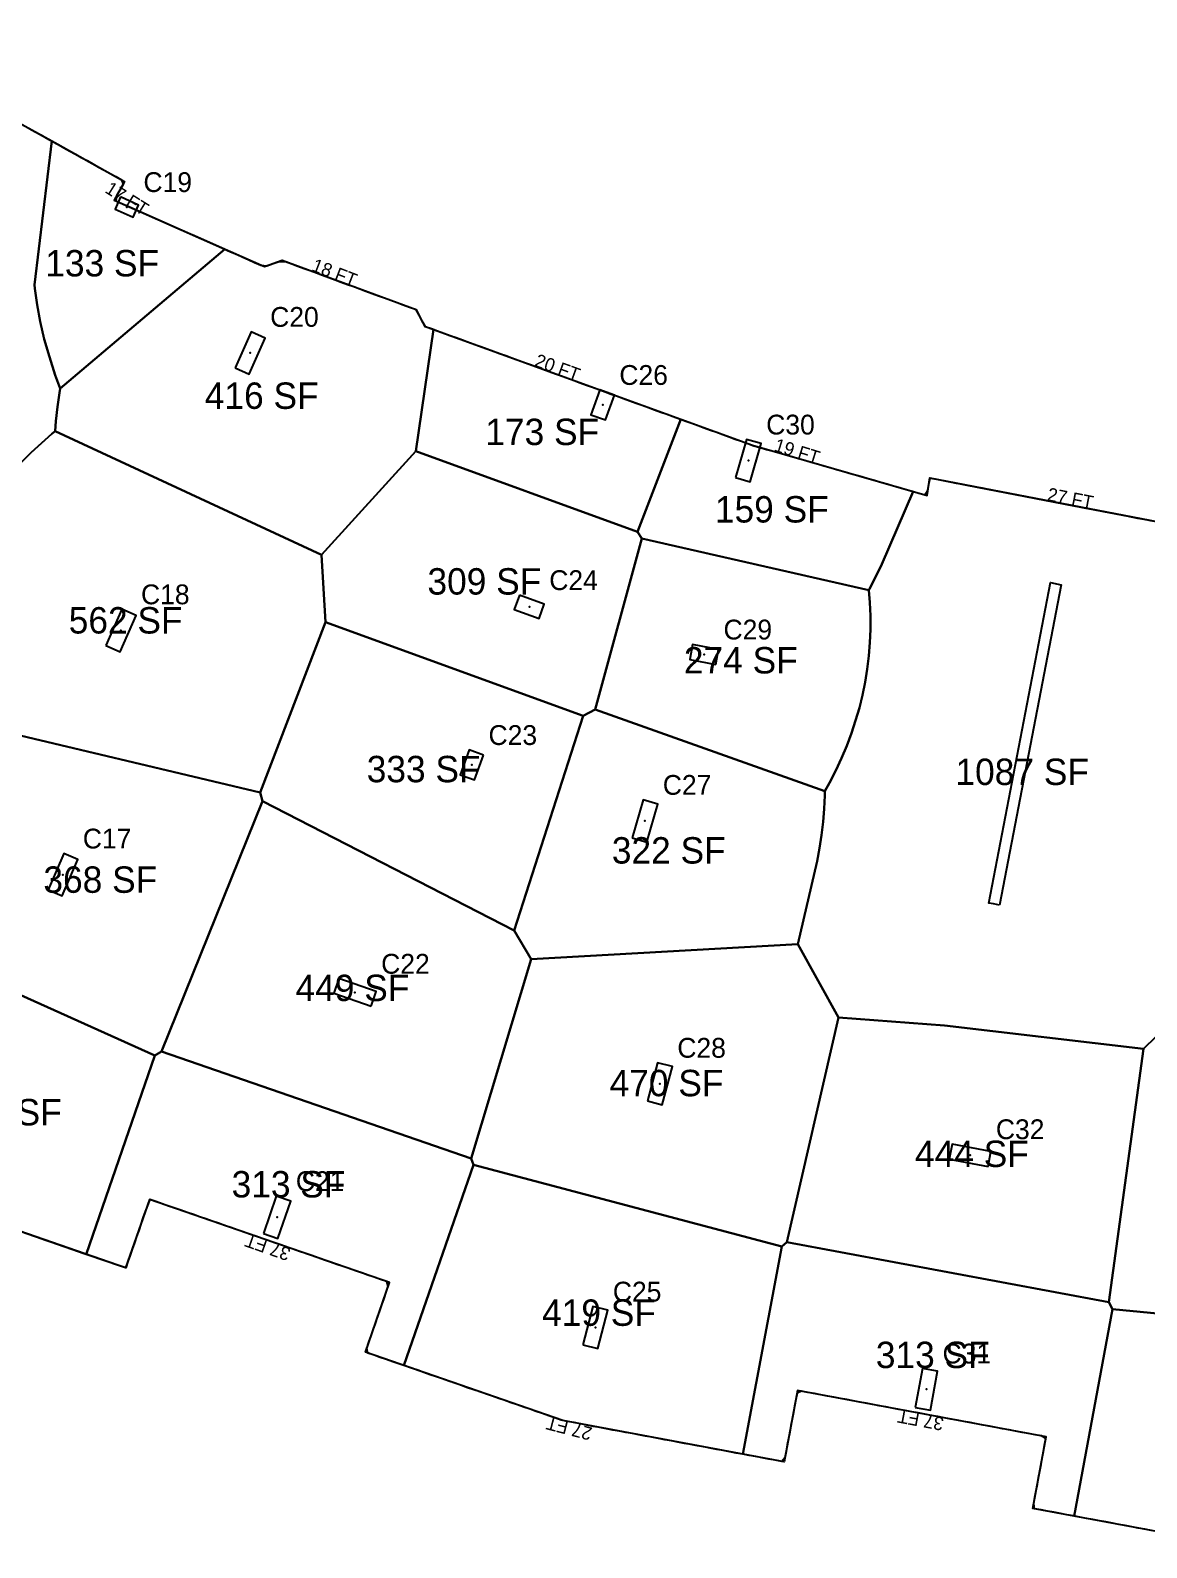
# Model space of a CAD drawing. Header units: metres. Extents: x 3272 to 9634, y 5311 to 56288.
# Drawn here: x 4740 to 5755, y 13563 to 14942 of the extents above; entities that cross this region are included whole.
import ezdxf
from ezdxf.enums import TextEntityAlignment as Align

# ---------------------------------------------------------------- set-up
doc = ezdxf.new("R2010")
doc.units = ezdxf.units.M
for name, color, linetype in [('BOUNDARY', 5, 'Continuous'), ('COL-LABEL', 2, 'Continuous'), ('COLS', 2, 'Continuous'), ('FLOOR_1_AREA_LABELS', 3, 'Continuous'), ('FLOOR_1_BOUNDARY', 5, 'Continuous'), ('FLOOR_1_COLUMNS', 7, 'Continuous'), ('FLOOR_1_FASCADE_COLUMNS', 30, 'Continuous'), ('FLOOR_1_FASCADE_WALLS', 4, 'Continuous'), ('FLOOR_1_LARGE_TRIBUTARY', 6, 'Continuous'), ('FLOOR_1_TRIBUTARY_COL_0', 2, 'Continuous'), ('FLOOR_1_TRIBUTARY_COL_1', 2, 'Continuous'), ('FLOOR_1_TRIBUTARY_COL_14', 2, 'Continuous'), ('FLOOR_1_TRIBUTARY_COL_15', 2, 'Continuous'), ('FLOOR_1_TRIBUTARY_COL_17', 2, 'Continuous'), ('FLOOR_1_TRIBUTARY_COL_18', 2, 'Continuous'), ('FLOOR_1_TRIBUTARY_COL_2', 2, 'Continuous'), ('FLOOR_1_TRIBUTARY_COL_24', 2, 'Continuous'), ('FLOOR_1_TRIBUTARY_COL_25', 2, 'Continuous'), ('FLOOR_1_TRIBUTARY_COL_3', 2, 'Continuous'), ('FLOOR_1_TRIBUTARY_COL_5', 2, 'Continuous'), ('FLOOR_1_TRIBUTARY_COL_52', 2, 'Continuous'), ('FLOOR_1_TRIBUTARY_COL_53', 2, 'Continuous'), ('FLOOR_1_TRIBUTARY_COL_54', 2, 'Continuous'), ('FLOOR_1_TRIBUTARY_COL_57', 2, 'Continuous'), ('FLOOR_1_TRIBUTARY_COL_59', 2, 'Continuous'), ('FLOOR_1_TRIBUTARY_COL_6', 2, 'Continuous'), ('FLOOR_1_TRIBUTARY_COL_7', 2, 'Continuous'), ('FLOOR_1_TRIBUTARY_COL_8', 2, 'Continuous'), ('FLOOR_1_WALL_TRIBUTARY_21', 1, 'Continuous'), ('FLOOR_1_WALL_TRIBUTARY_22', 1, 'Continuous'), ('WALL', 4, 'Continuous')]:
    doc.layers.add(name, color=color, linetype=linetype)

msp = doc.modelspace()

# ---------------------------------------------------------------- linework, layer by layer
at = {"layer": 'BOUNDARY'}
for points in [[(4578.2, 14942.1), (4825.6, 14804.7), (4816.2, 14787.8), (4952.6, 14727.3), (4968.8, 14733.1), (5090.5, 14688.3), (5098.1, 14673.2), (5396.3, 14564.9), (5555, 14519.4), (5557.6, 14535.2), (5814.1, 14485.8)], [(5842.4, 13562.9), (5651.2, 13598.6), (5663.3, 13663.6), (5437.2, 13705.7), (5425.1, 13640.8), (5223.9, 13678.4), (5044.5, 13740.5), (5066.4, 13803.8), (4848.1, 13879.4), (4826.5, 13817.1), (4633, 13884.1)]]:
    msp.add_lwpolyline(points, dxfattribs=at)
at = {"layer": 'COLS'}
for points in [[(4821.8, 14790.6), (4816.9, 14779.6), (4833.4, 14772.3), (4838.2, 14783.3)], [(4926, 14635.2), (4938.7, 14629.5), (4953.4, 14662.4), (4940.6, 14668.1)], [(5270.8, 14610.5), (5257.7, 14615.3), (5249.5, 14592.7), (5262.6, 14587.9)], [(5380.9, 14535.6), (5394.3, 14531.8), (5404.3, 14566.4), (5390.8, 14570.2)], [(5184.6, 14428.8), (5179.8, 14415.7), (5202.4, 14407.5), (5207.1, 14420.6)], [(4808.6, 14383), (4821.4, 14377.3), (4836, 14410.2), (4823.2, 14415.9)], [(5362.9, 14365.6), (5365.5, 14379.4), (5341.9, 14383.9), (5339.3, 14370.1)], [(5151.9, 14283.2), (5138.7, 14288), (5130.5, 14265.5), (5143.7, 14260.7)], [(5286.9, 14208.1), (5300.4, 14204.2), (5310.3, 14238.8), (5296.9, 14242.7)], [(4756, 14160.8), (4768.8, 14155.3), (4783.1, 14188.3), (4770.3, 14193.9)], [(5049.7, 14055.1), (5054.3, 14068.3), (5020.3, 14080.1), (5015.7, 14066.9)], [(5300.8, 13968.9), (5314.3, 13965.3), (5323.5, 14000.1), (5310, 14003.7)], [(5610.5, 13909.3), (5613.1, 13923.1), (5577.7, 13929.7), (5575.1, 13915.9)], [(4951.7, 13848.5), (4964.9, 13843.9), (4976.7, 13877.9), (4963.5, 13882.5)], [(5242.1, 13747.3), (5255.6, 13743.8), (5264.9, 13778.6), (5251.3, 13782.1)], [(5544.2, 13690.4), (5558, 13687.8), (5564.6, 13723.2), (5550.8, 13725.8)]]:
    msp.add_lwpolyline(points, close=True, dxfattribs=at)
at = {"layer": 'FLOOR_1_BOUNDARY'}
for points in [[(4578.2, 14942.1), (4825.6, 14804.7), (4816.2, 14787.8), (4952.6, 14727.3), (4968.8, 14733.1), (5090.5, 14688.3), (5098.1, 14673.2), (5396.3, 14564.9), (5555, 14519.4), (5557.6, 14535.2), (5814.1, 14485.8)], [(5842.4, 13562.9), (5651.2, 13598.6), (5663.3, 13663.6), (5437.2, 13705.7), (5425.1, 13640.8), (5223.9, 13678.4), (5044.5, 13740.5), (5066.4, 13803.8), (4848.1, 13879.4), (4826.5, 13817.1), (4633, 13884.1)]]:
    msp.add_lwpolyline(points, dxfattribs=at)
at = {"layer": 'FLOOR_1_COLUMNS'}
for p in [(4827.6, 14781.5), (4939.7, 14648.8), (5260.2, 14601.6), (5392.6, 14551), (5193.5, 14418.1), (4822.3, 14396.6), (5352.4, 14374.7), (5141.2, 14274.3), (5298.6, 14223.5), (4769.5, 14174.6), (5035, 14067.6), (5312.2, 13984.5), (5594.1, 13919.5), (4964.2, 13863.2), (5253.5, 13762.9), (5554.4, 13706.8)]:
    msp.add_point(p, dxfattribs=at)
at = {"layer": 'FLOOR_1_FASCADE_COLUMNS'}
for points in [[(4759.9, 14841.1), (4765.2, 14838.2), (4770.4, 14835.3), (4775.7, 14832.4), (4780.9, 14829.5), (4786.1, 14826.6), (4791.4, 14823.7), (4796.6, 14820.7), (4801.9, 14817.8), (4807.1, 14814.9), (4812.4, 14812), (4817.6, 14809.1), (4822.9, 14806.2), (4824.2, 14802.1), (4821.3, 14796.9), (4818.3, 14791.7), (4817.7, 14787.2), (4823.2, 14784.7), (4828.7, 14782.3), (4834.2, 14779.9), (4839.6, 14777.4), (4845.1, 14775), (4850.6, 14772.6), (4856.1, 14770.1), (4861.6, 14767.7), (4867.1, 14765.3), (4872.5, 14762.8), (4878, 14760.4), (4883.5, 14758), (4889, 14755.5), (4894.5, 14753.1), (4900, 14750.6), (4905.4, 14748.2), (4910.9, 14745.8), (4916.4, 14743.3)], [(4916.4, 14743.3), (4921.9, 14740.9), (4927.4, 14738.5), (4932.9, 14736), (4938.4, 14733.6), (4943.8, 14731.2), (4949.3, 14728.7), (4954.9, 14728.1), (4960.5, 14730.1), (4966.2, 14732.1), (4971.8, 14731.9), (4977.5, 14729.9), (4983.1, 14727.8), (4988.7, 14725.7), (4994.3, 14723.7), (5000, 14721.6), (5005.6, 14719.5), (5011.2, 14717.5), (5016.9, 14715.4), (5022.5, 14713.3), (5028.1, 14711.2), (5033.8, 14709.2), (5039.4, 14707.1), (5045, 14705), (5050.7, 14703), (5056.3, 14700.9), (5061.9, 14698.8), (5067.6, 14696.7), (5073.2, 14694.7), (5078.8, 14692.6), (5084.5, 14690.5), (5090.1, 14688.5), (5093, 14683.3), (5095.7, 14678), (5098.8, 14673), (5104.4, 14671)], [(5104.4, 14671), (5110.1, 14668.9), (5115.7, 14666.9), (5121.3, 14664.8), (5127, 14662.8), (5132.6, 14660.7), (5138.3, 14658.7), (5143.9, 14656.6), (5149.5, 14654.6), (5155.2, 14652.5), (5160.8, 14650.5), (5166.4, 14648.4), (5172.1, 14646.4), (5177.7, 14644.3), (5183.4, 14642.3), (5189, 14640.2), (5194.6, 14638.2), (5200.3, 14636.1), (5205.9, 14634.1), (5211.6, 14632), (5217.2, 14630), (5222.8, 14627.9), (5228.5, 14625.9), (5234.1, 14623.8), (5239.8, 14621.8), (5245.4, 14619.7), (5251, 14617.7), (5256.7, 14615.6), (5262.3, 14613.6), (5268, 14611.5), (5273.6, 14609.5), (5279.2, 14607.4), (5284.9, 14605.4), (5290.5, 14603.3), (5296.1, 14601.3), (5301.8, 14599.2), (5307.4, 14597.2), (5313.1, 14595.1), (5318.7, 14593.1), (5324.3, 14591), (5330, 14589)], [(5330, 14589), (5335.6, 14586.9), (5341.3, 14584.9), (5346.9, 14582.8), (5352.5, 14580.8), (5358.2, 14578.7), (5363.8, 14576.7), (5369.5, 14574.6), (5375.1, 14572.6), (5380.7, 14570.5), (5386.4, 14568.5), (5392, 14566.4), (5397.7, 14564.5), (5403.4, 14562.8), (5409.2, 14561.2), (5415, 14559.5), (5420.8, 14557.9), (5426.5, 14556.2), (5432.3, 14554.6), (5438.1, 14552.9), (5443.8, 14551.3), (5449.6, 14549.6), (5455.4, 14548), (5461.1, 14546.3), (5466.9, 14544.6), (5472.7, 14543), (5478.4, 14541.3), (5484.2, 14539.7), (5490, 14538), (5495.7, 14536.4), (5501.5, 14534.7), (5507.3, 14533.1), (5513, 14531.4), (5518.8, 14529.8), (5524.6, 14528.1), (5530.3, 14526.4), (5536.1, 14524.8), (5541.9, 14523.1)], [(5080.7, 13728), (5075, 13729.9), (5069.3, 13731.9), (5063.7, 13733.9), (5058, 13735.8), (5052.3, 13737.8), (5046.7, 13739.8), (5045.7, 13744), (5047.7, 13749.7), (5049.6, 13755.4), (5051.6, 13761), (5053.5, 13766.7), (5055.5, 13772.4), (5057.5, 13778), (5059.4, 13783.7), (5061.4, 13789.4), (5063.4, 13795), (5065.3, 13800.7), (5063.9, 13804.7), (5058.2, 13806.7), (5052.5, 13808.6), (5046.8, 13810.6), (5041.2, 13812.6), (5035.5, 13814.5), (5029.8, 13816.5), (5024.2, 13818.5), (5018.5, 13820.4), (5012.8, 13822.4), (5007.2, 13824.3), (5001.5, 13826.3), (4995.8, 13828.3), (4990.2, 13830.2), (4984.5, 13832.2), (4978.8, 13834.2), (4973.1, 13836.1), (4967.5, 13838.1), (4961.8, 13840.1), (4956.1, 13842), (4950.5, 13844), (4944.8, 13845.9), (4939.1, 13847.9), (4933.5, 13849.9), (4927.8, 13851.8), (4922.1, 13853.8), (4916.4, 13855.8), (4910.8, 13857.7), (4905.1, 13859.7), (4899.4, 13861.7), (4893.8, 13863.6), (4888.1, 13865.6), (4882.4, 13867.6), (4876.8, 13869.5), (4871.1, 13871.5), (4865.4, 13873.4), (4859.8, 13875.4), (4854.1, 13877.4), (4848.4, 13879.3), (4846.3, 13874), (4844.3, 13868.4), (4842.3, 13862.7), (4840.4, 13857), (4838.4, 13851.3), (4836.5, 13845.7), (4834.5, 13840), (4832.5, 13834.3), (4830.6, 13828.7), (4828.6, 13823), (4826.6, 13817.3), (4821.1, 13818.9), (4815.5, 13820.9), (4809.8, 13822.9), (4804.1, 13824.8), (4798.5, 13826.8), (4792.8, 13828.8)], [(4792.8, 13828.8), (4787.1, 13830.7), (4781.5, 13832.7), (4775.8, 13834.6), (4770.1, 13836.6), (4764.4, 13838.6), (4758.8, 13840.5), (4753.1, 13842.5), (4747.4, 13844.5), (4741.8, 13846.4), (4736.1, 13848.4)], [(5387.5, 13647.8), (5381.6, 13648.9), (5375.7, 13650), (5369.8, 13651.1), (5363.9, 13652.2), (5358, 13653.3), (5352.1, 13654.4), (5346.2, 13655.5), (5340.3, 13656.6), (5334.4, 13657.7), (5328.5, 13658.8), (5322.6, 13659.9), (5316.7, 13661), (5310.8, 13662.1), (5304.9, 13663.2), (5299, 13664.3), (5293.1, 13665.4), (5287.2, 13666.5), (5281.3, 13667.6), (5275.4, 13668.7), (5269.5, 13669.8), (5263.6, 13670.9), (5257.7, 13672), (5251.8, 13673.1), (5245.9, 13674.2), (5240, 13675.4), (5234.1, 13676.5), (5228.2, 13677.6), (5222.4, 13678.9), (5216.7, 13680.8), (5211.1, 13682.8), (5205.4, 13684.8), (5199.7, 13686.7), (5194.1, 13688.7), (5188.4, 13690.7), (5182.7, 13692.6), (5177.1, 13694.6), (5171.4, 13696.6), (5165.7, 13698.5), (5160, 13700.5), (5154.4, 13702.5), (5148.7, 13704.4), (5143, 13706.4), (5137.4, 13708.3), (5131.7, 13710.3), (5126, 13712.3), (5120.4, 13714.2), (5114.7, 13716.2), (5109, 13718.2), (5103.3, 13720.1), (5097.7, 13722.1), (5092, 13724.1), (5086.3, 13726), (5080.7, 13728)], [(5688.1, 13591.7), (5682.2, 13592.8), (5676.3, 13593.9), (5670.4, 13595), (5664.5, 13596.1), (5658.6, 13597.2), (5652.7, 13598.3), (5652, 13603), (5653.1, 13608.9), (5654.2, 13614.8), (5655.3, 13620.7), (5656.4, 13626.6), (5657.5, 13632.5), (5658.6, 13638.4), (5659.7, 13644.3), (5660.8, 13650.2), (5661.9, 13656.1), (5663, 13662), (5659.1, 13664.4), (5653.2, 13665.5), (5647.3, 13666.6), (5641.4, 13667.7), (5635.5, 13668.8), (5629.6, 13669.9), (5623.7, 13671), (5617.8, 13672.1), (5611.9, 13673.2), (5606, 13674.3), (5600.1, 13675.4), (5594.2, 13676.5), (5588.3, 13677.6), (5582.4, 13678.7), (5576.5, 13679.8), (5570.6, 13680.9), (5564.7, 13682), (5558.8, 13683.1), (5552.9, 13684.2), (5547, 13685.3), (5541.1, 13686.4), (5535.2, 13687.5), (5529.3, 13688.6), (5523.4, 13689.7), (5517.5, 13690.8), (5511.6, 13691.9), (5505.7, 13693), (5499.8, 13694.1), (5493.9, 13695.2), (5488, 13696.3), (5482.1, 13697.4), (5476.2, 13698.5), (5470.3, 13699.6), (5464.4, 13700.7), (5458.5, 13701.8), (5452.6, 13702.9), (5446.7, 13704), (5440.8, 13705.1), (5436.8, 13703.4), (5435.7, 13697.5), (5434.6, 13691.6), (5433.5, 13685.7), (5432.4, 13679.8), (5431.3, 13673.9), (5430.2, 13668), (5429.1, 13662.2), (5428, 13656.3), (5426.9, 13650.4), (5425.8, 13644.5), (5422.9, 13641.2), (5417, 13642.3), (5411.1, 13643.4), (5405.2, 13644.5), (5399.3, 13645.6), (5393.4, 13646.7), (5387.5, 13647.8)], [(5758.8, 13578.5), (5752.9, 13579.6), (5747, 13580.7), (5741.1, 13581.8), (5735.2, 13582.9), (5729.3, 13584), (5723.5, 13585.1), (5717.6, 13586.2), (5711.7, 13587.3), (5705.8, 13588.4), (5699.9, 13589.5), (5694, 13590.6), (5688.1, 13591.7)]]:
    msp.add_lwpolyline(points, dxfattribs=at)
at = {"layer": 'FLOOR_1_FASCADE_WALLS'}
for points in [[(4738.9, 14852.8), (4744.2, 14849.9), (4749.4, 14847), (4754.7, 14844.1), (4759.9, 14841.1)], [(5541.9, 14523.1), (5547.6, 14521.5), (5553.4, 14519.8), (5555.7, 14523.7), (5556.6, 14529.6), (5557.9, 14535.1), (5563.8, 14534), (5569.7, 14532.9), (5575.6, 14531.7), (5581.5, 14530.6), (5587.4, 14529.5), (5593.3, 14528.3), (5599.1, 14527.2), (5605, 14526.1), (5610.9, 14524.9), (5616.8, 14523.8), (5622.7, 14522.7), (5628.6, 14521.5), (5634.5, 14520.4), (5640.4, 14519.3), (5646.3, 14518.1), (5652.2, 14517), (5658.1, 14515.9), (5664, 14514.7), (5669.8, 14513.6), (5675.7, 14512.5), (5681.6, 14511.3), (5687.5, 14510.2), (5693.4, 14509.1), (5699.3, 14507.9), (5705.2, 14506.8), (5711.1, 14505.7), (5717, 14504.5), (5722.9, 14503.4), (5728.8, 14502.2), (5734.7, 14501.1), (5740.6, 14500), (5746.4, 14498.8), (5752.3, 14497.7), (5758.2, 14496.6)]]:
    msp.add_lwpolyline(points, dxfattribs=at)
at = {"layer": 'FLOOR_1_LARGE_TRIBUTARY'}
for points in [[(4713.7, 14866.8), (4759.3, 14841.5), (4743.7, 14710.7), (4744, 14707.4), (4746, 14692.6), (4748.9, 14677.3), (4752.6, 14661.5), (4757.2, 14645.2), (4762.6, 14628.5), (4766.9, 14616.5), (4766.3, 14612.7), (4764.6, 14599.9), (4763.2, 14586.9), (4762.6, 14577.7), (4759.5, 14575.2), (4749.9, 14566.9), (4740.7, 14558.3), (4731.8, 14549.5)], [(5785.5, 14048.9), (5751.7, 14016.2), (5570.8, 14037.5), (5474.5, 14044.7), (5437.5, 14111.5), (5455, 14187), (5455, 14187), (5457.3, 14198.7), (5459.1, 14210.6), (5460.5, 14222.6), (5461.5, 14234.6), (5462, 14246.7), (5462, 14250.6), (5466.3, 14258.1), (5472, 14269.2), (5477.2, 14280.4), (5482, 14291.7), (5486.3, 14303.1), (5490.1, 14314.6), (5493.5, 14326.2), (5496.3, 14337.9), (5498.7, 14349.6), (5500.6, 14361.5), (5502.1, 14373.4), (5503, 14385.5), (5503.5, 14397.6), (5503.5, 14409.8), (5503, 14422.1), (5502.2, 14433.3), (5502.8, 14434.4), (5508.6, 14445.5), (5513.9, 14456.7), (5542.4, 14523), (5555, 14519.4), (5557.6, 14535.2), (5591.3, 14528.7), (5688.4, 14510), (5814.1, 14485.8)]]:
    msp.add_lwpolyline(points, dxfattribs=at)
for points in [[(4762.6, 14628.5), (4757.2, 14645.2), (4752.6, 14661.5), (4748.9, 14677.3), (4746, 14692.6), (4744, 14707.4), (4743.7, 14710.7), (4759.3, 14841.5), (4825.6, 14804.7), (4816.2, 14787.8), (4916.8, 14743.2), (4766.9, 14616.5), (4762.6, 14628.5)], [(4766.3, 14612.7), (4766.9, 14616.5), (4916.8, 14743.2), (4952.6, 14727.3), (4968.8, 14733.1), (5090.5, 14688.3), (5098.1, 14673.2), (5106.5, 14670.2), (5090.2, 14559.5), (5004.5, 14465.2), (4762.6, 14577.7), (4763.2, 14586.9), (4764.6, 14599.9), (4766.3, 14612.7)], [(5106.5, 14670.2), (5331.1, 14588.6), (5291.9, 14486.2), (5090.2, 14559.5), (5106.5, 14670.2)], [(5513.9, 14456.7), (5508.6, 14445.5), (5502.8, 14434.4), (5502.2, 14433.3), (5295.8, 14480.3), (5291.9, 14486.2), (5331.1, 14588.6), (5396.3, 14564.9), (5542.4, 14523), (5513.9, 14456.7)], [(4707.5, 14521.8), (4715.2, 14531.2), (4723.3, 14540.4), (4731.8, 14549.5), (4740.7, 14558.3), (4749.9, 14566.9), (4759.5, 14575.2), (4762.6, 14577.7), (5004.5, 14465.2), (5008.1, 14404.1), (4948.7, 14249.2), (4688.1, 14311.2), (4627.4, 14365.7), (4701, 14513.2), (4707.5, 14521.8)], [(5090.2, 14559.5), (5291.9, 14486.2), (5295.8, 14480.3), (5253.4, 14324.8), (5242.5, 14318.9), (5008.1, 14404.1), (5004.5, 14465.2), (5090.2, 14559.5)], [(5295.8, 14480.3), (5502.2, 14433.3), (5503, 14422.1), (5503.5, 14409.8), (5503.5, 14397.6), (5503, 14385.5), (5502.1, 14373.4), (5500.6, 14361.5), (5498.7, 14349.6), (5496.3, 14337.9), (5493.5, 14326.2), (5490.1, 14314.6), (5486.3, 14303.1), (5482, 14291.7), (5477.2, 14280.4), (5472, 14269.2), (5466.3, 14258.1), (5462, 14250.6), (5253.4, 14324.8), (5295.8, 14480.3)], [(4948.7, 14249.2), (5008.1, 14404.1), (5242.5, 14318.9), (5179.6, 14124), (4950.8, 14241.5), (4948.7, 14249.2)], [(5242.5, 14318.9), (5253.4, 14324.8), (5462, 14250.6), (5462, 14246.7), (5461.5, 14234.6), (5460.5, 14222.6), (5459.1, 14210.6), (5457.3, 14198.7), (5455, 14187), (5437.5, 14111.5), (5195.1, 14097.7), (5179.6, 14124), (5242.5, 14318.9)], [(4688.1, 14311.2), (4948.7, 14249.2), (4950.8, 14241.5), (4859.2, 14014), (4853.2, 14010.3), (4697.2, 14080.2), (4688.1, 14311.2)], [(4950.8, 14241.5), (5179.6, 14124), (5195.1, 14097.7), (5140.7, 13916.5), (4859.2, 14014), (4950.8, 14241.5)], [(5140.7, 13916.5), (5195.1, 14097.7), (5437.5, 14111.5), (5474.5, 14044.7), (5427.5, 13840.6), (5422.9, 13836.6), (5142.7, 13910.8), (5140.7, 13916.5)], [(4640, 14064.2), (4697.2, 14080.2), (4853.2, 14010.3), (4790.6, 13829.5), (4633, 13884.1), (4572.6, 13914.2), (4640, 14064.2)], [(5474.5, 14044.7), (5570.8, 14037.5), (5751.7, 14016.2), (5720.4, 13785.9), (5427.5, 13840.6), (5474.5, 14044.7)], [(5785.5, 14048.9), (6034.4, 13988.5), (5893.3, 13763.2), (5723.7, 13779.6), (5720.4, 13785.9), (5751.7, 14016.2), (5785.5, 14048.9)], [(4853.2, 14010.3), (4859.2, 14014), (5140.7, 13916.5), (5142.7, 13910.8), (5079.5, 13728.4), (5044.5, 13740.5), (5066.4, 13803.8), (4848.1, 13879.4), (4826.5, 13817.1), (4790.6, 13829.5), (4853.2, 14010.3)], [(5142.7, 13910.8), (5422.9, 13836.6), (5387.7, 13647.8), (5223.9, 13678.4), (5079.5, 13728.4), (5142.7, 13910.8)], [(5422.9, 13836.6), (5427.5, 13840.6), (5720.4, 13785.9), (5723.7, 13779.6), (5688.6, 13591.6), (5651.2, 13598.6), (5663.3, 13663.6), (5437.2, 13705.7), (5425.1, 13640.8), (5387.7, 13647.8), (5422.9, 13836.6)], [(5723.7, 13779.6), (5893.3, 13763.2), (5935.6, 13720.6), (5926.3, 13624), (5849.6, 13628.2), (5842.4, 13562.9), (5688.6, 13591.6), (5723.7, 13779.6)]]:
    msp.add_lwpolyline(points, close=True, dxfattribs=at)
at = {"layer": 'FLOOR_1_TRIBUTARY_COL_0'}
msp.add_lwpolyline([(5142.7, 13910.8), (5422.9, 13836.6), (5387.7, 13647.8), (5223.9, 13678.4), (5079.5, 13728.4), (5142.7, 13910.8)], close=True, dxfattribs=at)
at = {"layer": 'FLOOR_1_TRIBUTARY_COL_1'}
msp.add_lwpolyline([(4853.2, 14010.3), (4859.2, 14014), (5140.7, 13916.5), (5142.7, 13910.8), (5079.5, 13728.4), (5044.5, 13740.5), (5066.4, 13803.8), (4848.1, 13879.4), (4826.5, 13817.1), (4790.6, 13829.5), (4853.2, 14010.3)], close=True, dxfattribs=at)
at = {"layer": 'FLOOR_1_TRIBUTARY_COL_14'}
msp.add_lwpolyline([(5474.5, 14044.7), (5570.8, 14037.5), (5751.7, 14016.2), (5720.4, 13785.9), (5427.5, 13840.6), (5474.5, 14044.7)], close=True, dxfattribs=at)
at = {"layer": 'FLOOR_1_TRIBUTARY_COL_15'}
msp.add_lwpolyline([(4950.8, 14241.5), (5179.6, 14124), (5195.1, 14097.7), (5140.7, 13916.5), (4859.2, 14014), (4950.8, 14241.5)], close=True, dxfattribs=at)
at = {"layer": 'FLOOR_1_TRIBUTARY_COL_17'}
msp.add_lwpolyline([(4766.3, 14612.7), (4766.9, 14616.5), (4916.8, 14743.2), (4952.6, 14727.3), (4968.8, 14733.1), (5090.5, 14688.3), (5098.1, 14673.2), (5106.5, 14670.2), (5090.2, 14559.5), (5004.5, 14465.2), (4762.6, 14577.7), (4763.2, 14586.9), (4764.6, 14599.9), (4766.3, 14612.7)], close=True, dxfattribs=at)
at = {"layer": 'FLOOR_1_TRIBUTARY_COL_18'}
msp.add_lwpolyline([(5513.9, 14456.7), (5508.6, 14445.5), (5502.8, 14434.4), (5502.2, 14433.3), (5295.8, 14480.3), (5291.9, 14486.2), (5331.1, 14588.6), (5396.3, 14564.9), (5542.4, 14523), (5513.9, 14456.7)], close=True, dxfattribs=at)
at = {"layer": 'FLOOR_1_TRIBUTARY_COL_2'}
msp.add_lwpolyline([(5422.9, 13836.6), (5427.5, 13840.6), (5720.4, 13785.9), (5723.7, 13779.6), (5688.6, 13591.6), (5651.2, 13598.6), (5663.3, 13663.6), (5437.2, 13705.7), (5425.1, 13640.8), (5387.7, 13647.8), (5422.9, 13836.6)], close=True, dxfattribs=at)
at = {"layer": 'FLOOR_1_TRIBUTARY_COL_24'}
msp.add_lwpolyline([(4707.5, 14521.8), (4715.2, 14531.2), (4723.3, 14540.4), (4731.8, 14549.5), (4740.7, 14558.3), (4749.9, 14566.9), (4759.5, 14575.2), (4762.6, 14577.7), (5004.5, 14465.2), (5008.1, 14404.1), (4948.7, 14249.2), (4688.1, 14311.2), (4627.4, 14365.7), (4701, 14513.2), (4707.5, 14521.8)], close=True, dxfattribs=at)
at = {"layer": 'FLOOR_1_TRIBUTARY_COL_25'}
msp.add_lwpolyline([(5242.5, 14318.9), (5253.4, 14324.8), (5462, 14250.6), (5462, 14246.7), (5461.5, 14234.6), (5460.5, 14222.6), (5459.1, 14210.6), (5457.3, 14198.7), (5455, 14187), (5437.5, 14111.5), (5195.1, 14097.7), (5179.6, 14124), (5242.5, 14318.9)], close=True, dxfattribs=at)
at = {"layer": 'FLOOR_1_TRIBUTARY_COL_3'}
msp.add_lwpolyline([(5723.7, 13779.6), (5893.3, 13763.2), (5935.6, 13720.6), (5926.3, 13624), (5849.6, 13628.2), (5842.4, 13562.9), (5688.6, 13591.6), (5723.7, 13779.6)], close=True, dxfattribs=at)
at = {"layer": 'FLOOR_1_TRIBUTARY_COL_5'}
msp.add_lwpolyline([(5785.5, 14048.9), (6034.4, 13988.5), (5893.3, 13763.2), (5723.7, 13779.6), (5720.4, 13785.9), (5751.7, 14016.2), (5785.5, 14048.9)], close=True, dxfattribs=at)
at = {"layer": 'FLOOR_1_TRIBUTARY_COL_52'}
msp.add_lwpolyline([(4762.6, 14628.5), (4757.2, 14645.2), (4752.6, 14661.5), (4748.9, 14677.3), (4746, 14692.6), (4744, 14707.4), (4743.7, 14710.7), (4759.3, 14841.5), (4825.6, 14804.7), (4816.2, 14787.8), (4916.8, 14743.2), (4766.9, 14616.5), (4762.6, 14628.5)], close=True, dxfattribs=at)
at = {"layer": 'FLOOR_1_TRIBUTARY_COL_53'}
msp.add_lwpolyline([(5106.5, 14670.2), (5331.1, 14588.6), (5291.9, 14486.2), (5090.2, 14559.5), (5106.5, 14670.2)], close=True, dxfattribs=at)
at = {"layer": 'FLOOR_1_TRIBUTARY_COL_54'}
msp.add_lwpolyline([(4948.7, 14249.2), (5008.1, 14404.1), (5242.5, 14318.9), (5179.6, 14124), (4950.8, 14241.5), (4948.7, 14249.2)], close=True, dxfattribs=at)
at = {"layer": 'FLOOR_1_TRIBUTARY_COL_57'}
msp.add_lwpolyline([(5295.8, 14480.3), (5502.2, 14433.3), (5503, 14422.1), (5503.5, 14409.8), (5503.5, 14397.6), (5503, 14385.5), (5502.1, 14373.4), (5500.6, 14361.5), (5498.7, 14349.6), (5496.3, 14337.9), (5493.5, 14326.2), (5490.1, 14314.6), (5486.3, 14303.1), (5482, 14291.7), (5477.2, 14280.4), (5472, 14269.2), (5466.3, 14258.1), (5462, 14250.6), (5253.4, 14324.8), (5295.8, 14480.3)], close=True, dxfattribs=at)
at = {"layer": 'FLOOR_1_TRIBUTARY_COL_59'}
msp.add_lwpolyline([(5090.2, 14559.5), (5291.9, 14486.2), (5295.8, 14480.3), (5253.4, 14324.8), (5242.5, 14318.9), (5008.1, 14404.1), (5004.5, 14465.2), (5090.2, 14559.5)], close=True, dxfattribs=at)
at = {"layer": 'FLOOR_1_TRIBUTARY_COL_6'}
msp.add_lwpolyline([(5140.7, 13916.5), (5195.1, 14097.7), (5437.5, 14111.5), (5474.5, 14044.7), (5427.5, 13840.6), (5422.9, 13836.6), (5142.7, 13910.8), (5140.7, 13916.5)], close=True, dxfattribs=at)
at = {"layer": 'FLOOR_1_TRIBUTARY_COL_7'}
msp.add_lwpolyline([(4640, 14064.2), (4697.2, 14080.2), (4853.2, 14010.3), (4790.6, 13829.5), (4633, 13884.1), (4572.6, 13914.2), (4640, 14064.2)], close=True, dxfattribs=at)
at = {"layer": 'FLOOR_1_TRIBUTARY_COL_8'}
msp.add_lwpolyline([(4688.1, 14311.2), (4948.7, 14249.2), (4950.8, 14241.5), (4859.2, 14014), (4853.2, 14010.3), (4697.2, 14080.2), (4688.1, 14311.2)], close=True, dxfattribs=at)
at = {"layer": 'FLOOR_1_WALL_TRIBUTARY_21'}
msp.add_lwpolyline([(5785.5, 14048.9), (5751.7, 14016.2), (5570.8, 14037.5), (5474.5, 14044.7), (5437.5, 14111.5), (5455, 14187), (5455, 14187), (5457.3, 14198.7), (5459.1, 14210.6), (5460.5, 14222.6), (5461.5, 14234.6), (5462, 14246.7), (5462, 14250.6), (5466.3, 14258.1), (5472, 14269.2), (5477.2, 14280.4), (5482, 14291.7), (5486.3, 14303.1), (5490.1, 14314.6), (5493.5, 14326.2), (5496.3, 14337.9), (5498.7, 14349.6), (5500.6, 14361.5), (5502.1, 14373.4), (5503, 14385.5), (5503.5, 14397.6), (5503.5, 14409.8), (5503, 14422.1), (5502.2, 14433.3), (5502.8, 14434.4), (5508.6, 14445.5), (5513.9, 14456.7), (5542.4, 14523), (5555, 14519.4), (5557.6, 14535.2), (5591.3, 14528.7), (5688.4, 14510), (5814.1, 14485.8)], dxfattribs=at)
at = {"layer": 'FLOOR_1_WALL_TRIBUTARY_22'}
msp.add_lwpolyline([(4713.7, 14866.8), (4759.3, 14841.5), (4743.7, 14710.7), (4744, 14707.4), (4746, 14692.6), (4748.9, 14677.3), (4752.6, 14661.5), (4757.2, 14645.2), (4762.6, 14628.5), (4766.9, 14616.5), (4766.3, 14612.7), (4764.6, 14599.9), (4763.2, 14586.9), (4762.6, 14577.7), (4759.5, 14575.2), (4749.9, 14566.9), (4740.7, 14558.3), (4731.8, 14549.5)], dxfattribs=at)
at = {"layer": 'WALL'}
msp.add_lwpolyline([(5620.9, 14146.9), (5615.3, 14148), (5611.1, 14148.8), (5667.2, 14440.1), (5677, 14438.2)], close=True, dxfattribs=at)

# ---------------------------------------------------------------- texts
at = {"layer": 'COL-LABEL'}
for s, p in [('C19', (4842.7, 14795.1)), ('C20', (4957.9, 14672.6)), ('C26', (5275.3, 14619.8)), ('C30', (5408.8, 14574.7)), ('C24', (5211.6, 14433.3)), ('C18', (4840.5, 14420.4)), ('C29', (5370, 14388.4)), ('C23', (5156.4, 14292.5)), ('C27', (5314.8, 14247.2)), ('C17', (4787.6, 14198.4)), ('C22', (5058.8, 14084.6)), ('C28', (5328, 14008.2)), ('C32', (5617.6, 13934.2)), ('C21', (4981.2, 13887)), ('C25', (5269.4, 13786.6)), ('C31', (5569.1, 13730.3))]:
    msp.add_text(s, height=18, dxfattribs=at).set_placement(p)
at = {"layer": 'FLOOR_1_AREA_LABELS'}
for s, p in [('133 SF', (4805.2, 14730.4)), ('416 SF', (4950.2, 14610)), ('173 SF', (5205.2, 14577.1)), ('159 SF', (5413.9, 14506.7)), ('309 SF', (5152.6, 14441.2)), ('562 SF', (4826.5, 14405.8)), ('274 SF', (5385.7, 14369.5)), ('333 SF', (5097.4, 14270.6)), ('1087 SF', (5641.5, 14268.1)), ('322 SF', (5320.2, 14196.7)), ('368 SF', (4803.5, 14170.1)), ('449 SF', (5032.7, 14071.7)), ('470 SF', (5318.2, 13985.2)), ('307 SF', (4716.7, 13958.7)), ('444 SF', (5595.8, 13920.9)), ('313 SF', (4974.6, 13893.2)), ('419 SF', (5256.8, 13776.5)), ('313 SF', (5560.2, 13738.1))]:
    msp.add_text(s, height=24, dxfattribs=at).set_placement(p, align=Align.MIDDLE_CENTER)
at = {"layer": 'FLOOR_1_FASCADE_COLUMNS'}
for s, rotation, p in [('17 FT', -32.0032, (4827.8, 14789.2)), ('18 FT', -21.0554, (5016.5, 14721.9)), ('20 FT', -19.9725, (5219.2, 14635.6)), ('19 FT', -17.2641, (5437, 14559.5)), ('37 FT', 160.7072, (4955.7, 13835.8)), ('37 FT', 169.4221, (5549.2, 13678.8)), ('27 FT', 165.3578, (5229.7, 13671.2))]:
    msp.add_text(s, height=12, rotation=rotation, dxfattribs=at).set_placement(p, align=Align.MIDDLE_CENTER)
at = {"layer": 'FLOOR_1_FASCADE_WALLS'}
msp.add_text('27 FT', height=12, rotation=-10.9294, dxfattribs=at).set_placement((5685.4, 14516.7), align=Align.MIDDLE_CENTER)

doc.saveas('drawing.dxf')
